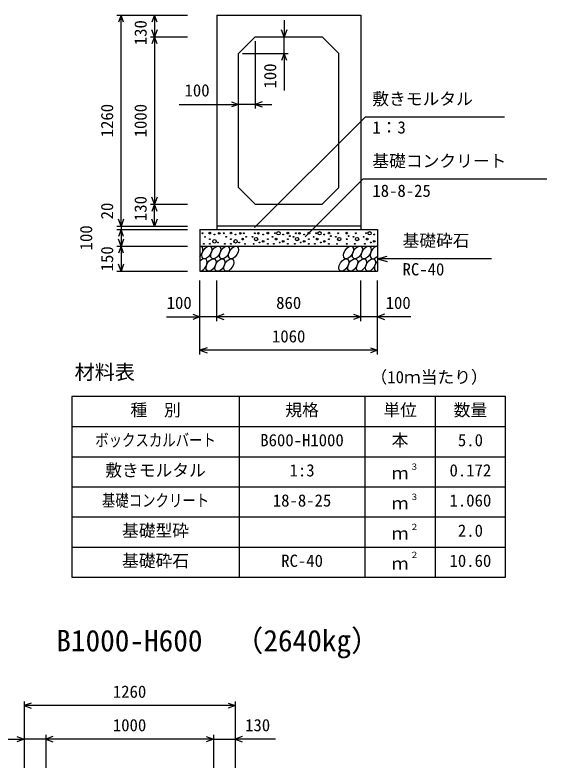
# Model space of a CAD drawing. Units: millimetres, scale not verified. Extents: x -25170 to 75630, y 0 to 35640.
# Drawn here: x 49756 to 52932, y 26947 to 31442 of the extents above; entities that cross this region are included whole.
import ezdxf
from ezdxf.enums import TextEntityAlignment as Align

# ---------------------------------------------------------------- set-up
doc = ezdxf.new("R2010")
doc.units = ezdxf.units.MM
doc.header["$LTSCALE"] = 60
for name, color, linetype, lineweight in [('DIM', 7, 'Continuous', 25), ('HATCH', 6, 'Continuous', 25), ('HYO', 3, 'Continuous', 25), ('HYO2', 4, 'Continuous', 25), ('OUTLINE', 3, 'Continuous', 25), ('TXT', 7, 'Continuous', 25)]:
    doc.layers.add(name, color=color, linetype=linetype, lineweight=lineweight)
doc.styles.add('ＭＳ ゴシック', font='')
doc.styles.get('ＭＳ ゴシック').set_extended_font_data('MS Gothic')

msp = doc.modelspace()

# ---------------------------------------------------------------- linework, layer by layer
at = {"layer": 'DIM'}
for p, q in [((50363.88, 31441.89), (50784.98, 31441.89)), ((50388.88, 31441.89), (50373.49, 31399.6)), ((50388.88, 30181.89), (50388.88, 31441.89)), ((50404.27, 31399.6), (50388.88, 31441.89)), ((50588.88, 31441.89), (50573.49, 31399.6)), ((50588.88, 31441.89), (50588.88, 31311.89)), ((50604.27, 31399.6), (50588.88, 31441.89)), ((51362.46, 31411.89), (51362.46, 31311.89)), ((50588.88, 31311.89), (50573.49, 31354.17)), ((50604.27, 31354.17), (50588.88, 31311.89)), ((51362.46, 31311.89), (51347.07, 31354.17)), ((51377.85, 31354.17), (51362.46, 31311.89)), ((50563.88, 31311.89), (50784.98, 31311.89)), ((50588.88, 31311.89), (50573.49, 31269.6)), ((50588.88, 31311.89), (50588.88, 30311.89)), ((50604.27, 31269.6), (50588.88, 31311.89)), ((51189.98, 31286.89), (51189.98, 30883.87)), ((51362.46, 31211.89), (51362.46, 31311.89)), ((51114.98, 31211.89), (51387.46, 31211.89)), ((51362.46, 31211.89), (51347.07, 31169.6)), ((51377.85, 31169.6), (51362.46, 31211.89)), ((51362.46, 31211.89), (51362.46, 30991.01)), ((50735.88, 30908.87), (51089.98, 30908.87)), ((51047.7, 30924.26), (51089.98, 30908.87)), ((51089.98, 30908.87), (51047.7, 30893.48)), ((51189.98, 30908.87), (51089.98, 30908.87)), ((51232.27, 30924.26), (51189.98, 30908.87)), ((51189.98, 30908.87), (51289.98, 30908.87)), ((51189.98, 30908.87), (51232.27, 30893.48)), ((51186.2, 30172.55), (51846.48, 30832.83)), ((52678.89, 30832.83), (51846.48, 30832.83)), ((51488.01, 30118.16), (51832.07, 30462.22)), ((52931.62, 30462.22), (51832.07, 30462.22)), ((50588.88, 30311.89), (50573.49, 30354.17)), ((50604.27, 30354.17), (50588.88, 30311.89)), ((50563.88, 30311.89), (50784.98, 30311.89)), ((50588.88, 30311.89), (50573.49, 30269.6)), ((50588.88, 30181.89), (50588.88, 30311.89)), ((50604.27, 30269.6), (50588.88, 30311.89)), ((50388.88, 30181.89), (50373.49, 30224.17)), ((50404.27, 30224.17), (50388.88, 30181.89)), ((50588.88, 30181.89), (50573.49, 30224.17)), ((50604.27, 30224.17), (50588.88, 30181.89)), ((50363.88, 30181.89), (50784.98, 30181.89)), ((50363.88, 30161.89), (50784.98, 30161.89)), ((50388.88, 30161.89), (50373.49, 30119.6)), ((50388.88, 30181.89), (50388.88, 30161.89)), ((50388.88, 30161.89), (50388.88, 30061.89)), ((50404.27, 30119.6), (50388.88, 30161.89)), ((50388.88, 30061.89), (50373.49, 30104.17)), ((50404.27, 30104.17), (50388.88, 30061.89)), ((50363.88, 30061.89), (50784.98, 30061.89)), ((50388.88, 30061.89), (50373.49, 30019.6)), ((50388.88, 30061.89), (50388.88, 29911.89)), ((50404.27, 30019.6), (50388.88, 30061.89)), ((51919.98, 29986.89), (51977.94, 30002.42)), ((52599.79, 29986.89), (51919.98, 29986.89)), ((51919.98, 29986.89), (51977.94, 29971.36)), ((50388.88, 29911.89), (50373.49, 29954.17)), ((50404.27, 29954.17), (50388.88, 29911.89)), ((50363.88, 29911.89), (50784.98, 29911.89)), ((50859.98, 29415.28), (50859.98, 29856.89)), ((50959.98, 29615.28), (50959.98, 29856.89)), ((51819.98, 29615.28), (51819.98, 29856.89)), ((51819.98, 29615.28), (51819.98, 29856.89)), ((51919.98, 29415.28), (51919.98, 29856.89)), ((50660.44, 29640.28), (50859.98, 29640.28)), ((50817.7, 29655.67), (50859.98, 29640.28)), ((50859.98, 29640.28), (50817.7, 29624.88)), ((50959.98, 29640.28), (50859.98, 29640.28)), ((51002.27, 29655.67), (50959.98, 29640.28)), ((51819.98, 29640.28), (50959.98, 29640.28)), ((50959.98, 29640.28), (51002.27, 29624.88)), ((51777.7, 29655.67), (51819.98, 29640.28)), ((51819.98, 29640.28), (51777.7, 29624.88)), ((51919.98, 29640.28), (51819.98, 29640.28)), ((51962.27, 29655.67), (51919.98, 29640.28)), ((52119.53, 29640.28), (51919.98, 29640.28)), ((51919.98, 29640.28), (51962.27, 29624.88)), ((50902.27, 29455.67), (50859.98, 29440.28)), ((51877.7, 29455.67), (51919.98, 29440.28)), ((51919.98, 29440.28), (50859.98, 29440.28)), ((50859.98, 29440.28), (50902.27, 29424.88)), ((51919.98, 29440.28), (51877.7, 29424.88)), ((49809.98, 27343.78), (49809.98, 26946.89)), ((49852.27, 27334.17), (49809.98, 27318.78)), ((51027.7, 27334.17), (51069.98, 27318.78)), ((51069.98, 27343.78), (51069.98, 26946.89)), ((51069.98, 27318.78), (49809.98, 27318.78)), ((49809.98, 27318.78), (49852.27, 27303.39)), ((51069.98, 27318.78), (51027.7, 27303.39)), ((49569.24, 27118.78), (49809.98, 27118.78)), ((49767.7, 27134.17), (49809.98, 27118.78)), ((49809.98, 27118.78), (49767.7, 27103.39)), ((49939.98, 27118.78), (49809.98, 27118.78)), ((49939.98, 27143.78), (49939.98, 26946.89)), ((49982.27, 27134.17), (49939.98, 27118.78)), ((50939.98, 27118.78), (49939.98, 27118.78)), ((49939.98, 27118.78), (49982.27, 27103.39)), ((50897.7, 27134.17), (50939.98, 27118.78)), ((50939.98, 27118.78), (50897.7, 27103.39)), ((50939.98, 27143.78), (50939.98, 26946.89)), ((50939.98, 27118.78), (51069.98, 27118.78)), ((51112.27, 27134.17), (51069.98, 27118.78)), ((51310.73, 27118.78), (51069.98, 27118.78)), ((51069.98, 27118.78), (51112.27, 27103.39))]:
    msp.add_line(p, q, dxfattribs=at)
at = {"layer": 'HATCH'}
for centre, radius in [((50875.95, 30139.07), 2.5), ((50889.97, 30118.05), 2.5), ((50918.84, 30139.94), 5), ((50946.88, 30132.06), 2.5), ((50974.92, 30139.07), 5), ((51002.05, 30139.07), 2.5), ((51016.07, 30118.05), 2.5), ((51044.95, 30139.94), 5), ((51072.99, 30132.06), 2.5), ((51101.02, 30139.07), 5), ((51122.05, 30139.07), 2.5), ((51136.07, 30118.05), 2.5), ((51173.89, 30118.05), 2.5), ((51187.91, 30139.07), 2.5), ((51208.94, 30139.07), 5), ((51236.98, 30132.06), 2.5), ((51265.01, 30139.94), 5), ((51293.89, 30118.05), 2.5), ((51307.91, 30139.07), 2.5), ((51328.94, 30139.07), 10), ((51356.98, 30132.06), 2.5), ((51385.01, 30139.94), 5), ((51396.35, 30122.37), 2.5), ((51419.11, 30118.05), 2.5), ((51433.13, 30139.07), 2.5), ((51454.16, 30139.07), 5), ((51482.2, 30132.06), 2.5), ((51510.24, 30139.94), 5), ((51539.11, 30118.05), 2.5), ((51553.13, 30139.07), 2.5), ((51574.16, 30139.07), 10), ((51602.2, 30132.06), 2.5), ((51630.24, 30139.94), 5), ((51641.58, 30122.37), 2.5), ((51671.04, 30118.05), 2.5), ((51685.06, 30139.07), 2.5), ((51736.34, 30139.94), 5), ((51747.68, 30122.37), 2.5), ((51777.14, 30118.05), 2.5), ((51791.16, 30139.07), 2.5), ((51837.54, 30118.05), 2.5), ((51851.56, 30139.07), 2.5), ((51872.59, 30139.07), 10), ((51900.63, 30132.06), 2.5), ((50882.96, 30076.04), 2.5), ((50918.84, 30104.05), 2.5), ((50918.84, 30076.04), 2.5), ((50946.88, 30090.92), 10), ((50967.91, 30083.91), 2.5), ((51009.06, 30076.04), 2.5), ((51044.95, 30104.05), 2.5), ((51044.95, 30076.04), 2.5), ((51072.99, 30090.92), 10), ((51094.01, 30083.91), 2.5), ((51115.04, 30104.05), 5), ((51129.06, 30076.04), 2.5), ((51180.9, 30076.04), 2.5), ((51194.92, 30104.05), 10), ((51215.95, 30083.91), 2.5), ((51236.98, 30090.92), 5), ((51265.01, 30104.05), 2.5), ((51265.01, 30076.04), 2.5), ((51300.9, 30076.04), 2.5), ((51314.92, 30104.05), 5), ((51335.95, 30083.91), 2.5), ((51356.98, 30090.92), 5), ((51385.01, 30104.05), 2.5), ((51385.01, 30076.04), 2.5), ((51426.12, 30076.04), 2.5), ((51440.14, 30104.05), 10), ((51461.17, 30083.91), 2.5), ((51482.2, 30090.92), 5), ((51510.24, 30104.05), 2.5), ((51510.24, 30076.04), 2.5), ((51546.12, 30076.04), 2.5), ((51560.14, 30104.05), 5), ((51581.17, 30083.91), 2.5), ((51602.2, 30090.92), 5), ((51630.24, 30104.05), 2.5), ((51630.24, 30076.04), 2.5), ((51678.05, 30076.04), 2.5), ((51692.07, 30104.05), 10), ((51736.34, 30104.05), 2.5), ((51736.34, 30076.04), 2.5), ((51784.15, 30076.04), 2.5), ((51798.17, 30104.05), 10), ((51844.55, 30076.04), 2.5), ((51858.57, 30104.05), 5), ((51879.6, 30083.91), 2.5), ((51900.63, 30090.92), 5)]:
    msp.add_circle(centre, radius, dxfattribs=at)
for centre, start_param, end_param in [((50847.62, 30024.37), 4.385593, 6.6745444), ((51906.12, 30024.37), 0.3357715, 4.4411806), ((50872.94, 29949.38), 3.5111464, 7.548991), ((51931.44, 29949.38), 1.2110787, 3.5658734)]:
    msp.add_ellipse(centre, major_axis=(21.81, 35.31), ratio=0.5792, start_param=start_param, end_param=end_param, dxfattribs=at)
for centre in [(50900.83, 30024.37), (50954.03, 30024.37), (51007.24, 30024.37), (51060.45, 30024.37), (51746.5, 30024.37), (51799.71, 30024.37), (51852.91, 30024.37), (50926.15, 29949.38), (50979.35, 29949.38), (51032.56, 29949.38), (51718.61, 29949.38), (51771.82, 29949.38), (51825.03, 29949.38), (51878.23, 29949.38)]:
    msp.add_ellipse(centre, major_axis=(21.81, 35.31), ratio=0.5792, dxfattribs=at)
at = {"layer": 'HYO'}
for p, q in [((52684.98, 29165.28), (50094.98, 29165.28)), ((50094.98, 29165.28), (50094.98, 28085.28)), ((51094.98, 29165.28), (51094.98, 28085.28)), ((51844.98, 29165.28), (51844.98, 28085.28)), ((52264.98, 29165.28), (52264.98, 28085.28)), ((52684.98, 28085.28), (52684.98, 29165.28)), ((50094.98, 28985.28), (52684.98, 28985.28)), ((50094.98, 28085.28), (52684.98, 28085.28))]:
    msp.add_line(p, q, dxfattribs=at)
at = {"layer": 'HYO2'}
for p, q in [((50094.98, 28805.28), (52684.98, 28805.28)), ((50094.98, 28625.28), (52684.98, 28625.28)), ((50094.98, 28445.28), (52684.98, 28445.28)), ((50094.98, 28265.28), (52684.98, 28265.28))]:
    msp.add_line(p, q, dxfattribs=at)
at = {"layer": 'OUTLINE'}
for p, q in [((50959.98, 31441.89), (51819.98, 31441.89)), ((50959.98, 31441.89), (50959.98, 30161.89)), ((51819.98, 31441.89), (51819.98, 30161.89)), ((51089.98, 31211.89), (51189.98, 31311.89)), ((51189.98, 31311.89), (51589.98, 31311.89)), ((51689.98, 31211.89), (51589.98, 31311.89)), ((51089.98, 30411.89), (51089.98, 31211.89)), ((51689.98, 30411.89), (51689.98, 31211.89)), ((51189.98, 30311.89), (51089.98, 30411.89)), ((51689.98, 30411.89), (51589.98, 30311.89)), ((51189.98, 30311.89), (51589.98, 30311.89)), ((50859.98, 30161.89), (50859.98, 29911.89)), ((50859.98, 30161.89), (51919.98, 30161.89)), ((51819.98, 30181.89), (50959.98, 30181.89)), ((51919.98, 30161.89), (51919.98, 29911.89)), ((50859.98, 30061.89), (51919.98, 30061.89)), ((50859.98, 29911.89), (51919.98, 29911.89))]:
    msp.add_line(p, q, dxfattribs=at)

# ---------------------------------------------------------------- texts
at = {"layer": 'DIM', "style": 'ＭＳ ゴシック'}
for s, p in [('130', (50563.88, 31261.89)), ('100', (51337.46, 31003.39)), ('1260', (50363.88, 30711.89)), ('1000', (50563.88, 30711.89)), ('130', (50563.88, 30211.89)), ('20', (50363.88, 30221.96)), ('100', (50238.88, 30036.89)), ('150', (50363.88, 29911.89))]:
    msp.add_text(s, height=73.31, rotation=90, dxfattribs=at).set_placement(p, align=Align.BOTTOM_LEFT)
for s, p in [('100', (50767.84, 30933.87)), ('敷きモルタル', (51889.33, 30882.83)), ('1：3', (51889.33, 30712.72)), ('基礎コンクリート', (51889.33, 30512.22)), ('18-8-25', (51889.33, 30334.59)), ('基礎砕石', (52069.72, 30036.89)), ('RC-40', (52069.72, 29865.51)), ('100', (50661.34, 29665.28)), ('860', (51314.98, 29665.28)), ('100', (51968.62, 29665.28)), ('1060', (51289.98, 29465.28)), ('1260', (50339.98, 27343.78)), ('1000', (50339.98, 27143.78)), ('130', (51129.62, 27143.78))]:
    msp.add_text(s, height=73.31, dxfattribs=at).set_placement(p, align=Align.BOTTOM_LEFT)
at = {"layer": 'TXT', "style": 'ＭＳ ゴシック'}
for s, height, p in [('材料表', 87.98, (50111.65, 29240.28)), ('（10ｍ当たり）', 73.31, (51878.31, 29221.94)), ('種\u3000別', 73.31, (50444.98, 29025.28)), ('規格', 73.31, (51369.98, 29025.28)), ('単位', 73.31, (51954.98, 29025.28)), ('数量', 73.31, (52374.98, 29025.28)), ('本', 73.31, (52004.98, 28845.28)), ('B600-H1000', 73.31, (51219.98, 28845.28)), ('5.0', 73.31, (52399.98, 28845.28)), ('敷きモルタル', 73.31, (50294.98, 28665.28)), ('1:3', 73.31, (51394.98, 28665.28)), ('ｍ', 73.31, (52004.98, 28648.61)), ('３', 36.66, (52114.22, 28715.89)), ('0.172', 73.31, (52349.98, 28665.28)), ('18-8-25', 73.31, (51294.98, 28485.28)), ('ｍ', 73.31, (52004.98, 28468.61)), ('３', 36.66, (52114.22, 28535.89)), ('1.060', 73.31, (52349.98, 28485.28)), ('基礎型砕', 73.31, (50394.98, 28305.28)), ('ｍ', 73.31, (52004.98, 28288.61)), ('２', 36.66, (52114.22, 28355.89)), ('2.0', 73.31, (52399.98, 28305.28)), ('基礎砕石', 73.31, (50394.98, 28125.28)), ('２', 36.66, (52114.22, 28189.22)), ('RC-40', 73.31, (51344.98, 28125.28)), ('ｍ', 73.31, (52004.98, 28108.61)), ('10.60', 73.31, (52349.98, 28125.28)), ('（2640kg）', 128.3, (51063.57, 27604.39)), ('B1000-H600', 128.3, (50002.48, 27604.39))]:
    msp.add_text(s, height=height, dxfattribs=at).set_placement(p, align=Align.BOTTOM_LEFT)
at = {"layer": 'TXT', "style": 'ＭＳ ゴシック', "width": 0.8}
for s, p in [('ボックスカルバート', (50234.98, 28845.28)), ('基礎コンクリート', (50274.98, 28485.28))]:
    msp.add_text(s, height=73.31, dxfattribs=at).set_placement(p, align=Align.BOTTOM_LEFT)

doc.saveas('drawing.dxf')
